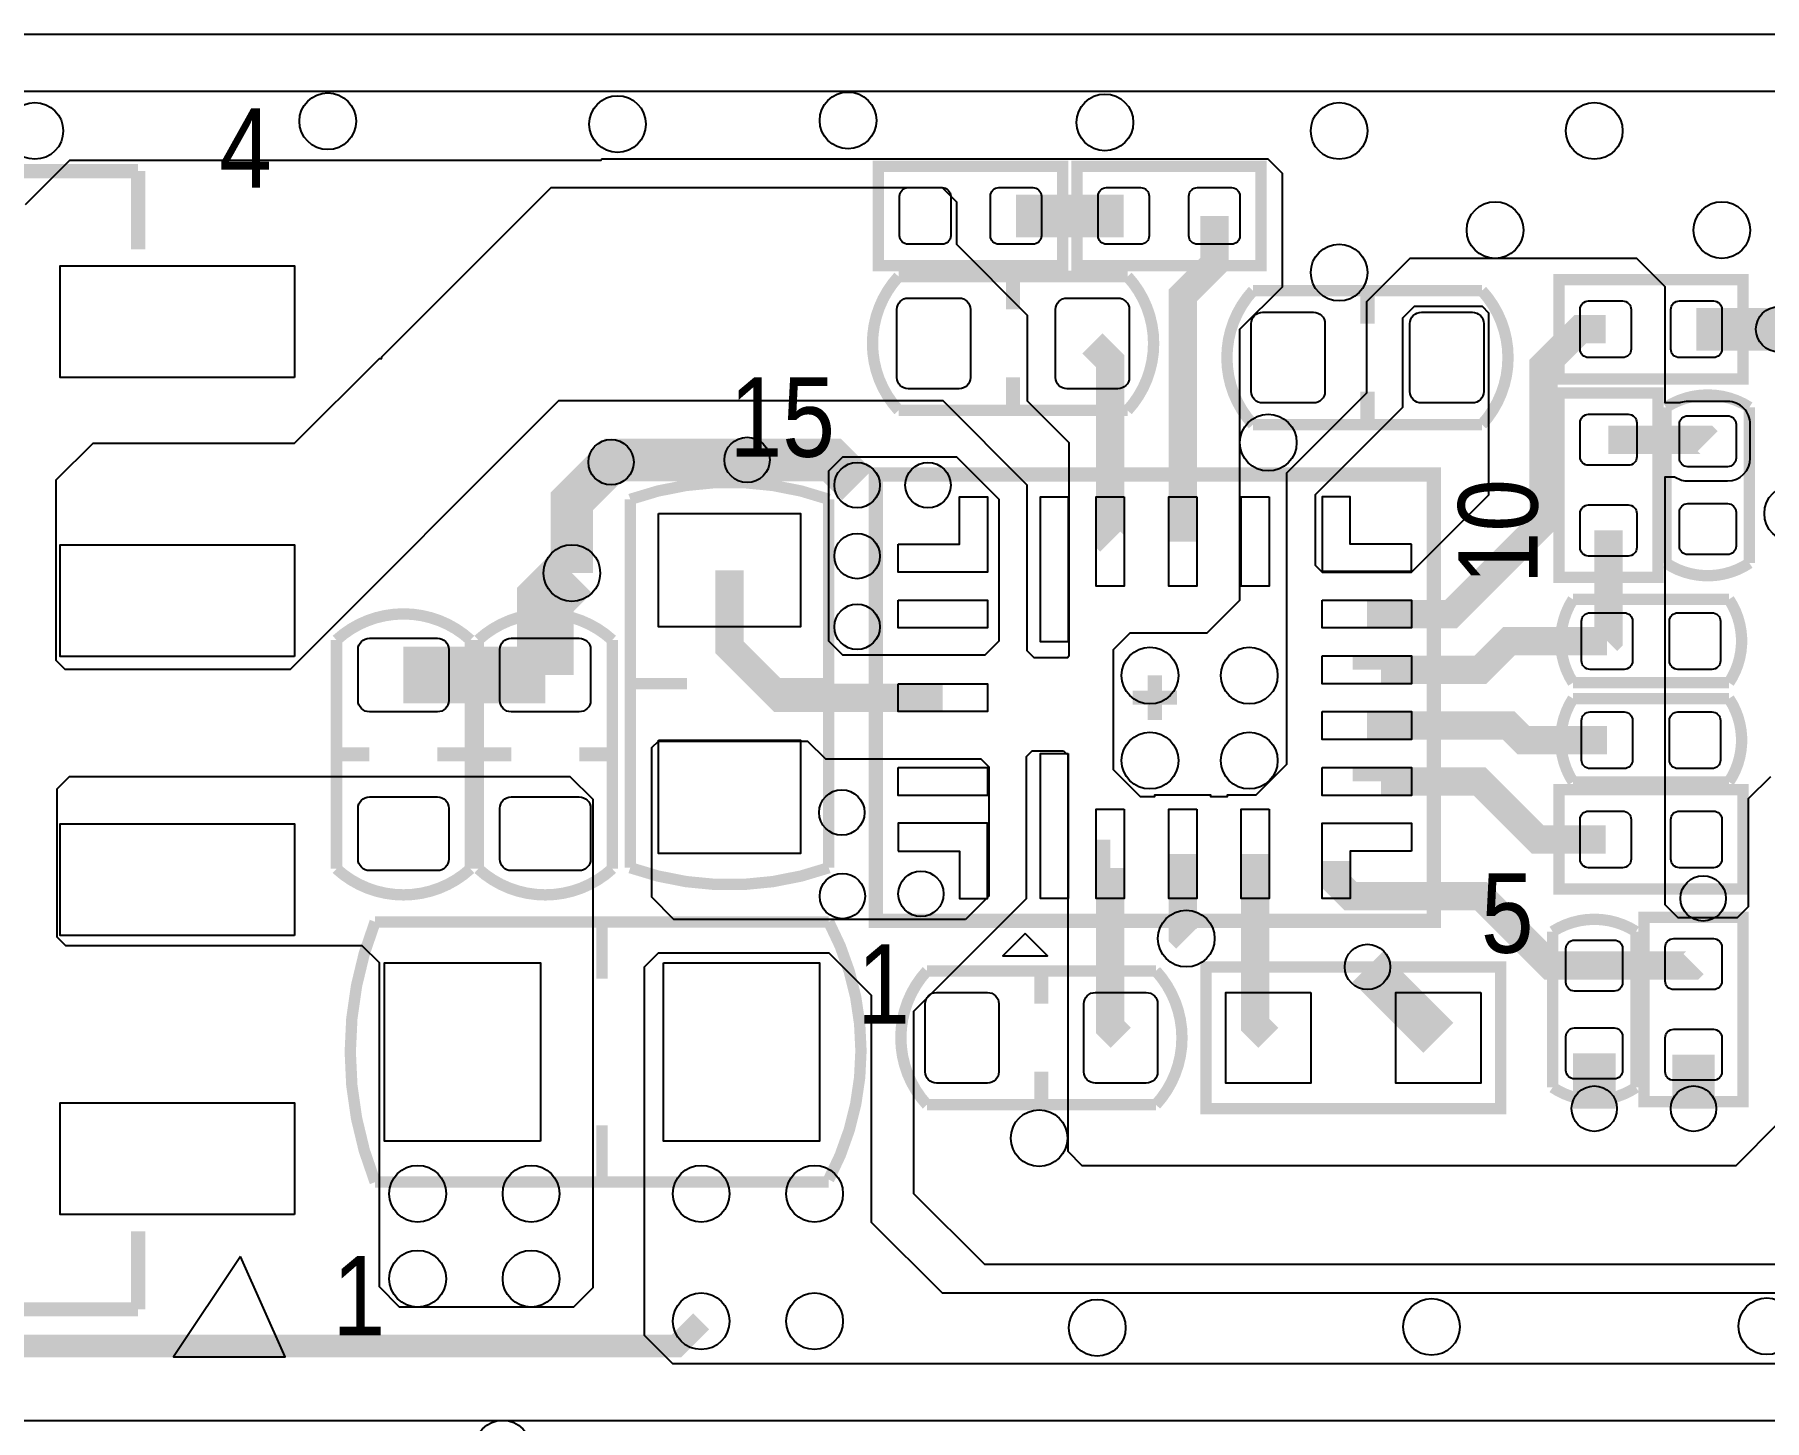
# Model space of a CAD drawing. Extents: x -4 to 87.6, y -5.6 to 52.5.
# Drawn here: x 25.29 to 40.78, y 40.08 to 52.5 of the extents above; entities that cross this region are included whole.
import ezdxf

# ---------------------------------------------------------------- set-up
doc = ezdxf.new("R2010")
doc.units = 0
for name, color, linetype in [('BG_OUTLINE', 254, 'CONTINUOUS'), ('ET_TOP', 171, 'CONTINUOUS'), ('PG_SILKSCREEN_TOP', 254, 'CONTINUOUS'), ('PIN_TOP', 94, 'CONTINUOUS'), ('VC_TOP', 254, 'CONTINUOUS')]:
    doc.layers.add(name, color=color, linetype=linetype)

msp = doc.modelspace()

# ---------------------------------------------------------------- linework, layer by layer
at = {"layer": 'BG_OUTLINE'}
msp.add_lwpolyline([(78.5, -3.5001, 0.414214), (81.5, -0.5001), (81.5, 49.5, 0.414214), (78.5, 52.5), (-0.5001, 52.5, 0.414217), (-3.5001, 49.5), (-3.5001, -0.5001, 0.414219), (-0.5001, -3.5001)], format="xyb", close=True, dxfattribs=at)
at = {"layer": 'ET_TOP'}
for points in [[(-0.5001, 51.9918), (23.5389, 51.9918), (23.7668, 51.7639), (23.7668, 40.8419), (24.5288, 40.0799), (48.9128, 40.0799)], [(24.6024, 51.9918), (49.1668, 51.9918)], [(48.6588, 40.5879), (31.0058, 40.5879), (30.7518, 40.8419), (30.7518, 44.1439), (30.8788, 44.2709), (32.4028, 44.2709), (32.7838, 43.8899), (32.7838, 41.8579), (33.4188, 41.2229), (41.6738, 41.2229)]]:
    msp.add_lwpolyline(points, dxfattribs=at)
msp.add_lwpolyline([(40.8381, 45.8483), (40.64, 45.6501), (40.64, 44.6824), (40.5409, 44.5834), (40.0126, 44.5834), (39.8958, 44.7002), (39.8958, 48.5379), (39.9796, 48.5379), (39.9918, 48.5303, 0.139454), (40.099, 48.4998), (40.4546, 48.4998, 0.413771), (40.6583, 48.7032), (40.6583, 49.008, 0.414607), (40.4546, 49.2115), (40.099, 49.2115, 0.079504), (40.0355, 49.2013), (40.0279, 49.1988), (39.8958, 49.1988), (39.8958, 50.2399), (39.6418, 50.4939), (37.6098, 50.4939), (37.2199, 50.104), (37.2199, 49.2862), (36.5036, 48.5699), (36.5036, 45.9588), (36.229, 45.6844), (35.9715, 45.6844), (35.9715, 45.6679), (35.8262, 45.6679), (35.8262, 45.6844), (35.3212, 45.6844), (35.3212, 45.6679), (35.1968, 45.6679), (34.9529, 45.9118), (34.9529, 46.9887), (35.1028, 47.1386), (35.7937, 47.1386), (36.0858, 47.4307), (36.0858, 49.8589), (36.4668, 50.2399), (36.4668, 51.2559), (36.3398, 51.3829), (30.3708, 51.3829), (30.3594, 51.3715), (25.6007, 51.3715), (25.2044, 50.9753)], format="xyb", dxfattribs=at)
for points in [[(28.3997, 49.5973), (28.3997, 49.6126), (29.9161, 51.1289), (33.4188, 51.1289), (33.5458, 51.0019), (33.5458, 50.6209), (34.1808, 49.9859), (34.1808, 49.2163), (34.5542, 48.8429), (34.5542, 46.9278), (34.5415, 46.9151), (34.2417, 46.9151), (34.1808, 46.976), (34.1808, 48.4619), (33.4264, 49.2163), (29.9822, 49.2163), (27.5768, 46.8109), (25.5626, 46.8109), (25.4826, 46.8909), (25.4826, 48.5089), (25.8115, 48.8378), (27.6174, 48.8378), (28.3769, 49.5973)], [(36.764, 47.7406), (36.764, 48.3781), (37.5463, 49.1604), (37.5463, 49.9605), (37.6504, 50.0647), (38.2549, 50.0647), (38.3121, 50.0075), (38.3121, 48.3718), (37.6288, 47.6885), (37.6212, 47.6885), (37.6199, 47.6872), (36.8173, 47.6872)], [(33.9268, 47.0649), (33.7998, 46.9379), (32.5298, 46.9379), (32.4028, 47.0649), (32.4028, 48.5889), (32.5298, 48.7159), (33.5458, 48.7159), (33.9268, 48.3349)], [(33.6271, 44.5706), (31.0159, 44.5706), (30.8178, 44.7688), (30.8178, 46.1099), (30.8762, 46.1683), (32.2136, 46.1683), (32.3723, 46.0096), (33.7642, 46.0096), (33.8353, 45.9384), (33.8353, 44.7789)], [(34.5059, 46.082), (34.544, 46.0438), (34.544, 42.4929), (34.671, 42.3659), (40.5308, 42.3659), (40.9118, 42.7469), (40.9118, 45.4139), (41.0388, 45.5409), (42.0548, 45.5409), (42.1818, 45.4139), (42.1818, 42.2389), (41.4198, 41.4769), (33.7998, 41.4769), (33.1648, 42.1119), (33.1648, 43.7477), (34.1732, 44.7561), (34.1732, 46.0312), (34.224, 46.082)], [(25.4914, 44.4106), (25.4914, 45.7416), (25.6007, 45.8508), (30.0838, 45.8508), (30.2882, 45.6463), (30.2882, 41.2674), (30.1168, 41.0959), (28.5572, 41.0959), (28.3769, 41.2763), (28.3769, 44.1795), (28.2219, 44.3344), (25.5676, 44.3344)]]:
    msp.add_lwpolyline(points, close=True, dxfattribs=at)
for points, const_width in [([(35.0444, 50.8749), (34.0792, 50.8749)], 0.381), ([(35.5737, 47.9569), (35.5737, 50.1622), (35.8572, 50.4457), (35.8572, 50.8749)], 0.254), ([(39.3624, 49.8589), (39.1338, 49.8589), (38.8061, 49.5313), (38.8061, 48.1343), (37.9788, 47.307), (37.2237, 47.307)], 0.254), ([(40.1752, 49.8589), (40.9118, 49.8589)], 0.381), ([(34.9238, 47.9569), (34.9237, 47.957), (34.9237, 49.5732), (34.765, 49.7319)], 0.254), ([(39.3878, 48.8683), (40.2641, 48.8683), (40.2768, 48.8556)], 0.254), ([(30.1015, 47.6745), (30.1015, 48.3172), (30.4521, 48.6677)], 0.381), ([(30.4521, 48.6677), (30.4724, 48.688), (31.6713, 48.688)], 0.381), ([(32.6568, 48.4619), (32.4307, 48.688), (31.6713, 48.688)], 0.381), ([(39.3878, 48.0555), (39.3878, 47.0776), (39.3751, 47.0649)], 0.254), ([(29.8628, 46.7601), (29.8628, 47.4358), (30.1015, 47.6745)], 0.508), ([(33.4239, 46.5569), (31.9659, 46.5569), (31.5138, 47.009), (31.5138, 47.6999)], 0.254), ([(39.3751, 47.0649), (38.4988, 47.0649), (38.2407, 46.8069), (37.2237, 46.8069), (37.2237, 46.8068)], 0.254), ([(29.8628, 46.7601), (28.5928, 46.7601)], 0.508), ([(39.3751, 46.1759), (38.6258, 46.1759), (38.4947, 46.307), (37.2237, 46.307)], 0.254), ([(39.3624, 45.2869), (38.7528, 45.2869), (38.2328, 45.8069), (37.2237, 45.8069), (37.2237, 45.8068)], 0.254), ([(34.9237, 44.163), (34.9237, 45.1569), (34.9238, 45.1569)], 0.254), ([(35.5737, 45.1569), (35.5737, 44.4299), (35.6057, 44.3979)], 0.254), ([(36.2237, 45.1569), (36.2237, 43.625), (36.3398, 43.5089)], 0.254), ([(39.2608, 44.1566), (38.8671, 44.1566), (38.2448, 44.7789), (37.0759, 44.7789), (36.9489, 44.9059), (36.9489, 45.0944)], 0.254), ([(37.8638, 43.5089), (37.2288, 44.1439)], 0.381), ([(34.9237, 44.163), (34.9237, 43.6042), (35.019, 43.5089)], 0.254), ([(39.2608, 44.1566), (40.1371, 44.1566), (40.1498, 44.1693)], 0.254), ([(39.2608, 43.3692), (39.2608, 42.8739)], 0.381), ([(40.1498, 43.3565), (40.1498, 42.8739)], 0.381), ([(24.7828, 41.0959), (25.1333, 40.7454), (31.0363, 40.7454), (31.2598, 40.9689)], 0.2032)]:
    msp.add_lwpolyline(points, dxfattribs=dict(at, const_width=const_width))
at = {"layer": 'PG_SILKSCREEN_TOP'}
for points, const_width in [([(26.2158, 51.276), (18.0157, 51.276)], 0.127), ([(26.2158, 50.576), (26.2158, 51.276)], 0.127), ([(34.4985, 50.4304), (32.847, 50.4304), (32.847, 51.3194), (34.4985, 51.3194), (34.4985, 50.4304)], 0.1016), ([(36.2763, 50.4304), (34.6253, 50.4304), (34.6253, 51.3194), (36.2763, 51.3194), (36.2763, 50.4304)], 0.1016), ([(34.0538, 50.2907), (34.0538, 50.0367)], 0.127), ([(37.2288, 49.9097), (37.2288, 50.1637)], 0.127), ([(40.5943, 49.4144), (38.9433, 49.4144), (38.9433, 50.3034), (40.5943, 50.3034), (40.5943, 49.4144)], 0.1016), ([(34.0538, 49.4271), (34.0538, 49.1731)], 0.127), ([(37.2288, 49.0461), (37.2288, 49.3001)], 0.127), ([(39.8323, 49.2874), (39.8323, 47.6364), (38.9433, 47.6364), (38.9433, 49.2874), (39.8323, 49.2874)], 0.1016), ([(39.9034, 47.7634), (39.9034, 49.1604)], 0.1016), ([(40.6502, 49.1604), (40.6502, 47.7634)], 0.1016), ([(35.3238, 48.5569), (32.8237, 48.5569), (32.8237, 44.5569), (37.8239, 44.5569), (37.8239, 48.5569), (35.3238, 48.5569)], 0.127), ([(39.0703, 47.4383), (40.4673, 47.4383)], 0.1016), ([(35.1239, 46.5569), (35.3238, 46.5569), (35.3238, 46.7568)], 0.127), ([(30.6248, 46.6839), (31.1328, 46.6839)], 0.1016), ([(32.4028, 46.6839), (31.8948, 46.6839)], 0.1016), ([(40.4673, 46.6916), (39.0703, 46.6916)], 0.1016), ([(35.3238, 46.357), (35.3238, 46.5569), (35.5237, 46.5569)], 0.127), ([(39.0703, 46.5493), (40.4673, 46.5493)], 0.1016), ([(28.034, 46.0489), (28.288, 46.0489)], 0.127), ([(28.8976, 46.0489), (29.1516, 46.0489)], 0.127), ([(29.304, 46.0489), (29.558, 46.0489)], 0.127), ([(30.1676, 46.0489), (30.4216, 46.0489)], 0.127), ([(40.5943, 44.8424), (38.9433, 44.8424), (38.9433, 45.7314), (40.5943, 45.7314), (40.5943, 44.8424)], 0.1016), ([(40.4673, 45.8026), (39.0703, 45.8026)], 0.1016), ([(39.7053, 42.9374), (39.7053, 44.5884), (40.5943, 44.5884), (40.5943, 42.9374), (39.7053, 42.9374)], 0.1016), ([(30.3708, 44.548), (30.3708, 44.04)], 0.1016), ([(38.8874, 43.0644), (38.8874, 44.4614)], 0.1016), ([(39.6342, 44.4614), (39.6342, 43.0644)], 0.1016), ([(38.4226, 42.8739), (35.781, 42.8739), (35.781, 44.1439), (38.4226, 44.1439), (38.4226, 42.8739)], 0.1016), ([(34.3078, 44.0677), (34.3078, 43.8137)], 0.127), ([(34.3078, 43.2041), (34.3078, 42.9501)], 0.127), ([(30.3708, 42.2158), (30.3708, 42.7238)], 0.1016), ([(32.4028, 42.2158), (30.1168, 42.2158)], 0.1016), ([(26.2158, 41.0759), (26.2158, 41.7759)], 0.127), ([(18.0157, 41.0759), (26.2158, 41.0759)], 0.127)]:
    msp.add_lwpolyline(points, dxfattribs=dict(at, const_width=const_width))
at = {"layer": 'PG_SILKSCREEN_TOP', "const_width": 0.1016}
for points in [[(35.0792, 50.3319), (33.0284, 50.3319, 0.389615), (33.0284, 49.132)], [(33.0284, 49.132), (35.0792, 49.132, 0.389668), (35.0792, 50.3319)], [(38.2542, 50.2049), (36.2034, 50.2049, 0.389679), (36.2034, 49.005)], [(36.2034, 49.005), (38.2542, 49.005, 0.389603), (38.2542, 50.2049)], [(40.6502, 49.1604, 0.294168), (39.9034, 49.1604)], [(32.4028, 48.3349), (32.4028, 45.0329, -0.171563), (30.6248, 45.0329), (30.6248, 48.3349, -0.171908), (32.4028, 48.3349)], [(40.6502, 47.7634, -0.303715), (39.9034, 47.7634)], [(39.0703, 47.4383, 0.294127), (39.0703, 46.6916)], [(40.4673, 47.4383, -0.303679), (40.4673, 46.6916)], [(29.1927, 45.0235), (29.1927, 47.0743, 0.389682), (27.9928, 47.0743)], [(30.4627, 45.0235), (30.4627, 47.0743, 0.389682), (29.2628, 47.0743)], [(27.9928, 47.0743), (27.9928, 45.0235, 0.3896), (29.1927, 45.0235)], [(29.2628, 47.0743), (29.2628, 45.0235, 0.3896), (30.4627, 45.0235)], [(39.0703, 46.5493, 0.294127), (39.0703, 45.8026)], [(40.4673, 46.5493, -0.303679), (40.4673, 45.8026)], [(30.2438, 42.2158), (28.3388, 42.2158, -0.190966), (28.3388, 44.548), (30.2438, 44.548)], [(30.2438, 44.548), (32.4028, 44.548, -0.250005), (32.4028, 42.2389)], [(39.6342, 44.4614, 0.294168), (38.8874, 44.4614)], [(35.3332, 44.1089), (33.2824, 44.1089, 0.389615), (33.2824, 42.909)], [(33.2824, 42.909), (35.3332, 42.909, 0.389668), (35.3332, 44.1089)], [(39.6342, 43.0644, -0.303715), (38.8874, 43.0644)]]:
    msp.add_lwpolyline(points, format="xyb", dxfattribs=at)
at = {"layer": 'PG_SILKSCREEN_TOP'}
for points in [[(34.1612, 44.4426), (33.9611, 44.2425), (34.3614, 44.2425)], [(27.1328, 41.5498), (26.5328, 40.6499), (27.5328, 40.6499)]]:
    msp.add_lwpolyline(points, close=True, dxfattribs=at)
at = {"layer": 'PIN_TOP'}
for points in [[(33.0378, 51.0527, -0.414214), (33.114, 51.1289), (33.4188, 51.1289, -0.414214), (33.495, 51.0527), (33.495, 50.6971, -0.414214), (33.4188, 50.6209), (33.114, 50.6209, -0.414214), (33.0378, 50.6971)], [(33.8506, 51.0527, -0.414214), (33.9268, 51.1289), (34.2316, 51.1289, -0.414214), (34.3078, 51.0527), (34.3078, 50.6971, -0.414214), (34.2316, 50.6209), (33.9268, 50.6209, -0.414214), (33.8506, 50.6971)], [(34.8158, 51.0527, -0.414214), (34.892, 51.1289), (35.1968, 51.1289, -0.414214), (35.273, 51.0527), (35.273, 50.6971, -0.414214), (35.1968, 50.6209), (34.892, 50.6209, -0.414214), (34.8158, 50.6971)], [(35.6286, 51.0527, -0.414214), (35.7048, 51.1289), (36.0096, 51.1289, -0.414214), (36.0858, 51.0527), (36.0858, 50.6971, -0.414214), (36.0096, 50.6209), (35.7048, 50.6209, -0.414214), (35.6286, 50.6971)], [(33.0124, 49.4271), (33.0124, 50.0367, -0.414214), (33.114, 50.1383), (33.5712, 50.1383, -0.414214), (33.6728, 50.0367), (33.6728, 49.4271, -0.414214), (33.5712, 49.3255), (33.114, 49.3255, -0.414214)], [(34.4348, 49.4271), (34.4348, 50.0367, -0.414214), (34.5364, 50.1383), (34.9936, 50.1383, -0.414214), (35.0952, 50.0367), (35.0952, 49.4271, -0.414214), (34.9936, 49.3255), (34.5364, 49.3255, -0.414214)], [(39.1338, 50.0367, -0.414214), (39.21, 50.1129), (39.5148, 50.1129, -0.414214), (39.591, 50.0367), (39.591, 49.6811, -0.414214), (39.5148, 49.6049), (39.21, 49.6049, -0.414214), (39.1338, 49.6811)], [(39.9466, 50.0367, -0.414214), (40.0228, 50.1129), (40.3276, 50.1129, -0.414214), (40.4038, 50.0367), (40.4038, 49.6811, -0.414214), (40.3276, 49.6049), (40.0228, 49.6049, -0.414214), (39.9466, 49.6811)], [(36.8478, 49.9097), (36.8478, 49.3001, -0.414214), (36.7462, 49.1985), (36.289, 49.1985, -0.414214), (36.1874, 49.3001), (36.1874, 49.9097, -0.414214), (36.289, 50.0113), (36.7462, 50.0113, -0.414214)], [(38.2702, 49.9097), (38.2702, 49.3001, -0.414214), (38.1686, 49.1985), (37.7114, 49.1985, -0.414214), (37.6098, 49.3001), (37.6098, 49.9097, -0.414214), (37.7114, 50.0113), (38.1686, 50.0113, -0.414214)], [(39.21, 48.6397, -0.414214), (39.1338, 48.7159), (39.1338, 49.0207, -0.414214), (39.21, 49.0969), (39.5656, 49.0969, -0.414214), (39.6418, 49.0207), (39.6418, 48.7159, -0.414214), (39.5656, 48.6397)], [(40.099, 48.627, -0.414214), (40.0228, 48.7032), (40.0228, 49.008, -0.414214), (40.099, 49.0842), (40.4546, 49.0842, -0.414214), (40.5308, 49.008), (40.5308, 48.7032, -0.414214), (40.4546, 48.627)], [(39.21, 47.8269, -0.414214), (39.1338, 47.9031), (39.1338, 48.2079, -0.414214), (39.21, 48.2841), (39.5656, 48.2841, -0.414214), (39.6418, 48.2079), (39.6418, 47.9031, -0.414214), (39.5656, 47.8269)], [(40.099, 47.8396, -0.414214), (40.0228, 47.9158), (40.0228, 48.2206, -0.414214), (40.099, 48.2968), (40.4546, 48.2968, -0.414214), (40.5308, 48.2206), (40.5308, 47.9158, -0.414214), (40.4546, 47.8396)], [(39.6037, 46.8871, -0.414214), (39.5275, 46.8109), (39.2227, 46.8109, -0.414214), (39.1465, 46.8871), (39.1465, 47.2427, -0.414214), (39.2227, 47.3189), (39.5275, 47.3189, -0.414214), (39.6037, 47.2427)], [(40.3911, 46.8871, -0.414214), (40.3149, 46.8109), (40.0101, 46.8109, -0.414214), (39.9339, 46.8871), (39.9339, 47.2427, -0.414214), (40.0101, 47.3189), (40.3149, 47.3189, -0.414214), (40.3911, 47.2427)], [(28.8976, 46.4299), (28.288, 46.4299, -0.414214), (28.1864, 46.5315), (28.1864, 46.9887, -0.414214), (28.288, 47.0903), (28.8976, 47.0903, -0.414214), (28.9992, 46.9887), (28.9992, 46.5315, -0.414214)], [(30.1676, 46.4299), (29.558, 46.4299, -0.414214), (29.4564, 46.5315), (29.4564, 46.9887, -0.414214), (29.558, 47.0903), (30.1676, 47.0903, -0.414214), (30.2692, 46.9887), (30.2692, 46.5315, -0.414214)], [(39.6037, 45.9981, -0.414214), (39.5275, 45.9219), (39.2227, 45.9219, -0.414214), (39.1465, 45.9981), (39.1465, 46.3537, -0.414214), (39.2227, 46.4299), (39.5275, 46.4299, -0.414214), (39.6037, 46.3537)], [(40.3911, 45.9981, -0.414214), (40.3149, 45.9219), (40.0101, 45.9219, -0.414214), (39.9339, 45.9981), (39.9339, 46.3537, -0.414214), (40.0101, 46.4299), (40.3149, 46.4299, -0.414214), (40.3911, 46.3537)], [(28.8976, 45.0075), (28.288, 45.0075, -0.414214), (28.1864, 45.1091), (28.1864, 45.5663, -0.414214), (28.288, 45.6679), (28.8976, 45.6679, -0.414214), (28.9992, 45.5663), (28.9992, 45.1091, -0.414214)], [(30.1676, 45.0075), (29.558, 45.0075, -0.414214), (29.4564, 45.1091), (29.4564, 45.5663, -0.414214), (29.558, 45.6679), (30.1676, 45.6679, -0.414214), (30.2692, 45.5663), (30.2692, 45.1091, -0.414214)], [(39.1338, 45.4647, -0.414214), (39.21, 45.5409), (39.5148, 45.5409, -0.414214), (39.591, 45.4647), (39.591, 45.1091, -0.414214), (39.5148, 45.0329), (39.21, 45.0329, -0.414214), (39.1338, 45.1091)], [(39.9466, 45.4647, -0.414214), (40.0228, 45.5409), (40.3276, 45.5409, -0.414214), (40.4038, 45.4647), (40.4038, 45.1091, -0.414214), (40.3276, 45.0329), (40.0228, 45.0329, -0.414214), (39.9466, 45.1091)], [(39.083, 43.928, -0.414214), (39.0068, 44.0042), (39.0068, 44.309, -0.414214), (39.083, 44.3852), (39.4386, 44.3852, -0.414214), (39.5148, 44.309), (39.5148, 44.0042, -0.414214), (39.4386, 43.928)], [(40.3276, 44.3979, -0.414214), (40.4038, 44.3217), (40.4038, 44.0169, -0.414214), (40.3276, 43.9407), (39.972, 43.9407, -0.414214), (39.8958, 44.0169), (39.8958, 44.3217, -0.414214), (39.972, 44.3979)], [(33.2664, 43.2041), (33.2664, 43.8137, -0.414214), (33.368, 43.9153), (33.8252, 43.9153, -0.414214), (33.9268, 43.8137), (33.9268, 43.2041, -0.414214), (33.8252, 43.1025), (33.368, 43.1025, -0.414214)], [(34.6888, 43.2041), (34.6888, 43.8137, -0.414214), (34.7904, 43.9153), (35.2476, 43.9153, -0.414214), (35.3492, 43.8137), (35.3492, 43.2041, -0.414214), (35.2476, 43.1025), (34.7904, 43.1025, -0.414214)], [(39.083, 43.1406, -0.414214), (39.0068, 43.2168), (39.0068, 43.5216, -0.414214), (39.083, 43.5978), (39.4386, 43.5978, -0.414214), (39.5148, 43.5216), (39.5148, 43.2168, -0.414214), (39.4386, 43.1406)], [(40.3276, 43.5851, -0.414214), (40.4038, 43.5089), (40.4038, 43.2041, -0.414214), (40.3276, 43.1279), (39.972, 43.1279, -0.414214), (39.8958, 43.2041), (39.8958, 43.5089, -0.414214), (39.972, 43.5851)]]:
    msp.add_lwpolyline(points, format="xyb", close=True, dxfattribs=at)
for points in [[(27.616, 49.426), (25.5159, 49.426), (25.5159, 50.426), (27.616, 50.426)], [(33.0239, 47.932), (33.5738, 47.932), (33.5738, 48.357), (33.8237, 48.357), (33.8237, 47.6818), (33.0239, 47.6818)], [(34.5489, 48.357), (34.5489, 47.057), (34.2989, 47.057), (34.2989, 48.357)], [(35.0487, 48.3569), (35.0487, 47.5568), (34.7989, 47.5568), (34.7989, 48.3569)], [(35.6987, 48.3569), (35.6987, 47.5568), (35.4487, 47.5568), (35.4487, 48.3569)], [(36.3486, 48.3569), (36.3486, 47.5568), (36.0988, 47.5568), (36.0988, 48.3569)], [(37.6238, 47.932), (37.0739, 47.932), (37.0739, 48.357), (36.824, 48.357), (36.824, 47.6818), (37.6238, 47.6818)], [(30.8788, 48.2079), (32.1488, 48.2079), (32.1488, 47.1919), (30.8788, 47.1919)], [(27.616, 46.9258), (25.5159, 46.9258), (25.5159, 47.9258), (27.616, 47.9258)], [(33.0239, 47.432), (33.824, 47.432), (33.824, 47.182), (33.0239, 47.182)], [(36.8237, 47.432), (37.6238, 47.432), (37.6238, 47.182), (36.8237, 47.182)], [(36.8237, 46.9318), (37.6238, 46.9318), (37.6238, 46.6818), (36.8237, 46.6818)], [(33.0239, 46.6818), (33.824, 46.6818), (33.824, 46.432), (33.0239, 46.432)], [(36.8237, 46.432), (37.6238, 46.432), (37.6238, 46.182), (36.8237, 46.182)], [(30.8788, 46.1759), (32.1488, 46.1759), (32.1488, 45.1599), (30.8788, 45.1599)], [(34.5489, 46.0568), (34.5489, 44.7568), (34.2989, 44.7568), (34.2989, 46.0568)], [(33.0239, 45.9318), (33.824, 45.9318), (33.824, 45.6818), (33.0239, 45.6818)], [(36.8237, 45.9318), (37.6238, 45.9318), (37.6238, 45.6818), (36.8237, 45.6818)], [(27.616, 44.426), (25.5159, 44.426), (25.5159, 45.426), (27.616, 45.426)], [(33.0239, 45.1818), (33.5738, 45.1818), (33.5738, 44.7568), (33.8237, 44.7568), (33.8237, 45.432), (33.0239, 45.432)], [(35.0487, 45.557), (35.0487, 44.7569), (34.7989, 44.7569), (34.7989, 45.557)], [(35.6987, 45.557), (35.6987, 44.7569), (35.4487, 44.7569), (35.4487, 45.557)], [(36.3486, 45.557), (36.3486, 44.7569), (36.0988, 44.7569), (36.0988, 45.557)], [(37.6238, 45.1818), (37.0739, 45.1818), (37.0739, 44.7568), (36.824, 44.7568), (36.824, 45.432), (37.6238, 45.432)], [(29.8194, 42.5818), (28.4224, 42.5818), (28.4224, 44.182), (29.8194, 44.182)], [(30.9222, 44.182), (32.3192, 44.182), (32.3192, 42.5818), (30.9222, 42.5818)], [(36.7208, 43.9153), (36.7208, 43.1025), (35.9588, 43.1025), (35.9588, 43.9153)], [(38.2448, 43.9153), (38.2448, 43.1025), (37.4828, 43.1025), (37.4828, 43.9153)], [(27.616, 41.9258), (25.5159, 41.9258), (25.5159, 42.9258), (27.616, 42.9258)]]:
    msp.add_lwpolyline(points, close=True, dxfattribs=at)
at = {"layer": 'VC_TOP'}
for centre, radius in [((27.9146, 51.7233), 0.254), ((30.5105, 51.6979), 0.254), ((32.5755, 51.7309), 0.254), ((34.8767, 51.7131), 0.254), ((25.2908, 51.6369), 0.254), ((36.9748, 51.6369), 0.254), ((39.2608, 51.6369), 0.254), ((38.3718, 50.7479), 0.254), ((40.4038, 50.7479), 0.254), ((36.9748, 50.3669), 0.254), ((40.9118, 49.8589), 0.2032), ((36.3398, 48.8429), 0.254), ((30.4521, 48.6677), 0.2032), ((31.6713, 48.688), 0.2032), ((32.6568, 48.4619), 0.2032), ((33.2918, 48.4619), 0.2032), ((41.0388, 48.2079), 0.254), ((30.1015, 47.6745), 0.254), ((32.6568, 47.8269), 0.2032), ((32.6568, 47.1919), 0.2032), ((35.2806, 46.755), 0.254), ((36.1696, 46.755), 0.254), ((35.2806, 45.993), 0.254), ((36.1696, 45.993), 0.254), ((32.5196, 45.5282), 0.2032), ((32.5247, 44.7789), 0.2032), ((33.2283, 44.7992), 0.2032), ((40.2361, 44.7586), 0.2032), ((35.6057, 44.3979), 0.254), ((37.2288, 44.1439), 0.2032), ((39.2608, 42.8739), 0.2032), ((40.1498, 42.8739), 0.2032), ((34.2875, 42.6098), 0.254), ((28.7198, 42.1119), 0.254), ((29.7358, 42.1119), 0.254), ((31.2598, 42.1119), 0.254), ((32.2758, 42.1119), 0.254), ((28.7198, 41.3499), 0.254), ((29.7358, 41.3499), 0.254), ((31.2598, 40.9689), 0.254), ((32.2758, 40.9689), 0.254), ((34.8082, 40.9105), 0.254), ((37.8028, 40.9181), 0.254), ((40.8076, 40.9232), 0.254), ((29.4818, 39.8259), 0.254)]:
    msp.add_circle(centre, radius, dxfattribs=at)

# ---------------------------------------------------------------- texts
at = {"layer": 'PG_SILKSCREEN_TOP', "width": 0.892857}
for s, p in [('4', (26.9418, 51.1289)), ('15', (31.5138, 48.7159)), ('5', (38.2448, 44.2709)), ('1', (32.6568, 43.6359)), ('1', (27.9578, 40.8419))]:
    msp.add_text(s, height=0.7112, dxfattribs=at).set_placement(p)
msp.add_text('10', height=0.7112, rotation=90, dxfattribs=at).set_placement((38.7528, 47.5729))

doc.saveas('drawing.dxf')
